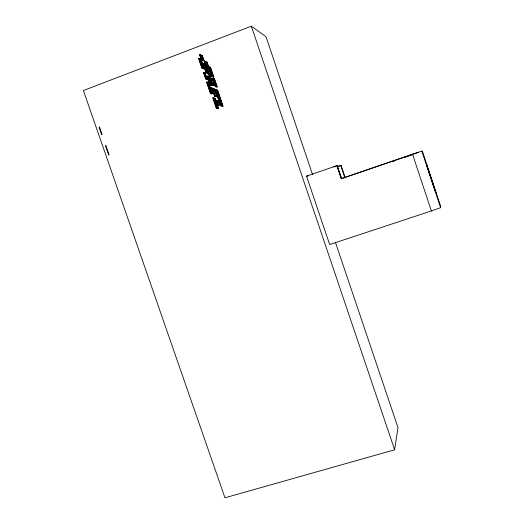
<?xml version="1.0" encoding="UTF-8"?>
<svg xmlns="http://www.w3.org/2000/svg" width="524" height="524" viewBox="0 0 524 524"><rect width="100%" height="100%" fill="white"/><g stroke="black" fill="none" stroke-linecap="round" stroke-linejoin="round"><path stroke-width="0.79" d="M312.501 174.44L265.963 36.641L251.35 26.2L83.395 90.521L224.966 497.8L394.631 449.789L397.998 427.597L335.511 242.573M200.004 54.496L199.539 54.673L201.367 60.024L204.072 60.797L202.264 55.498L200.004 54.496L201.832 59.847L204.072 60.797M203.679 60.064L201.308 59.428L199.945 55.42L202.316 56.081L203.679 60.064L201.943 59.697M201.806 55.675L202.264 55.498M199.945 55.42L202.316 56.081M198.622 58.636L201.046 59.284L204.209 68.546L203.738 68.723L201.812 67.976L198.622 58.636L201.046 59.284M199.212 59.71L201.124 60.136L203.633 67.498L203.168 67.675L200.653 60.319L199.212 59.71L201.733 67.111L203.633 67.498M200.653 60.319L201.124 60.136M201.367 60.024L201.832 59.847M212.01 76.72L207 62.022L204.183 61.203L209.253 76.052L213.844 77.107L210.465 67.196L208.454 66.738M206.541 62.199L207 62.022M203.45 63.659L202.984 63.836L206.076 72.908L207.969 73.268L204.897 64.255L203.45 63.659L206.541 72.731L207.969 73.268M210.432 75.751L209.174 75.286L204.694 62.14L207.072 62.769L211.853 76.714M203.423 64.655L204.956 64.91L207.537 72.463L207.072 72.64L206.017 72.24L203.423 64.655L204.956 64.91M204.432 64.432L204.897 64.255M201.812 67.976L204.209 68.546M210.013 67.367L210.465 67.196M211.788 76.032L213.406 76.294L210.53 67.865L210.078 68.035L212.954 76.465M203.417 72.548L204.904 72.751L207.065 79.078L206.594 79.255L205.585 78.901L203.417 72.548L204.936 73.118L206.816 78.633L206.351 78.81M204.904 72.751L204.432 72.928L206.594 79.255M206.017 72.24L207.537 72.463M204.936 73.118L203.659 73L204.131 72.823L206.024 78.351L206.816 78.633M206.076 72.908L206.541 72.731M206.849 76.118L208.958 76.537L211.971 85.373L211.513 85.543L209.882 85.012L206.849 76.118L208.958 76.537M209.174 75.286L211.519 75.81L211.061 75.98L206.613 62.945M209.253 76.052L213.844 77.107M207.308 76.949L209.024 77.231L211.526 84.547L209.816 84.312L207.308 76.949L209.024 77.231M206.024 78.351L205.552 78.528L207.065 79.078M205.585 78.901L206.056 78.724L203.888 72.371M209.895 77.978L212.901 78.718L215.272 85.674L214.814 85.844L212.292 85.012L209.895 77.978L212.901 78.718M210.281 78.692L212.96 79.307L210.281 78.692L212.233 84.41L214.892 84.973L212.233 84.41M212.744 78.508L214.447 78.79L217.218 86.912L216.766 87.082L215.528 86.676L212.744 78.508L214.447 78.79M206.626 82.144L208.002 82.268L211.932 93.776L211.46 93.953L210.569 93.691L206.626 82.144L208.002 82.268M214.519 79.504L214.067 79.674L216.307 86.237L216.759 86.067L214.519 79.504L213.661 79.19L215.908 85.785L216.759 86.067M211.932 93.776L210.524 93.259L206.908 82.654L207.38 82.478L208.041 82.7L211.65 93.272L211.179 93.449L207.38 82.478M208.041 82.7L206.908 82.654M209.882 85.012L211.971 85.373M212.292 85.012L215.272 85.674M209.973 86.925L209.502 87.102L211.657 93.41L213.098 93.521L210.956 87.239L209.973 86.925L212.128 93.239L213.098 93.521M215.908 85.785L215.449 85.956L216.307 86.237M211.015 87.809L210.543 87.98L212.272 93.036L212.737 92.866L211.015 87.809L210.34 87.593L212.069 92.669L212.737 92.866M215.528 86.676L217.218 86.912M211.853 88.215L214.709 88.805L217.427 96.763L214.598 96.259L211.853 88.215L213.648 88.785M217.034 96.049L214.532 95.63L212.253 88.942L214.774 89.421L217.034 96.049L215.213 95.827M212.253 88.942L214.774 89.421M215.168 89.735L217.624 90.194L223.034 106.064L222.576 106.234L220.63 105.75L215.168 89.735L217.624 90.194M210.524 93.259L211.65 93.272M217.244 91.091L217.696 90.921L222.576 105.232L222.124 105.396L217.244 91.091L216.17 90.757M210.569 93.691L211.041 93.514L207.098 81.967M211.657 93.41L212.128 93.239M214.598 96.259L217.427 96.763M212.783 97.896L215.03 98.211L218.547 108.534L216.333 108.298L212.783 97.896L213.969 98.217M213.261 98.754L215.102 98.957L218.082 107.689L216.261 107.538L213.261 98.754L215.102 98.957M215.03 98.211L214.558 98.381L216.825 105.016M216.733 100.7L216.268 100.87L217.729 105.154L219.235 105.245L217.781 100.981L216.733 100.7L218.194 104.983L219.235 105.245M217.316 101.152L217.781 100.981M216.687 101.63L217.663 104.486L218.822 104.492L217.853 101.643L217.388 101.813L218.357 104.662M217.729 105.154L218.194 104.983M222.576 105.232L220.552 105.003L215.639 90.587M220.63 105.75L223.034 106.064M216.333 108.298L218.547 108.534M431.39 210.949L440.605 207.661L440.533 205.906L422.436 151.39L421.82 151.063L341.255 178.658L336.873 165.636L306.54 176.149L329.662 244.557L431.39 210.949L412.519 154.18M416.875 152.831L418.407 152.327L341.681 178.579L337.318 165.61L333.801 166.828L335.216 166.737M337.332 166.599L341.059 165.407L345.008 177.158M337.227 166.73L341.059 165.407M392.031 161.785L394.651 160.934M404.377 157.541L411.327 155.156M341.255 178.658L341.681 178.579M306.54 176.149L308.079 175.959M336.873 165.636L337.318 165.61M217.853 101.643L217.152 101.46L218.128 104.315M217.696 90.921L216.098 90.416L221.01 104.833M209.816 84.312L211.061 84.724L208.565 77.401M210.53 67.865L209.351 67.386L212.24 75.862M207.072 62.769L205.153 61.963L209.639 75.115M210.268 68.127L212.089 73.465M213.995 78.96L215.757 84.128M213.196 78.338L215.98 86.506M217.165 90.364L222.576 106.234M208.906 66.561L212.312 76.543M212.443 78.895L214.814 85.844M206.803 62.972L208.65 68.389M212.502 79.478L214.434 85.143M215.626 89.565L221.089 105.579M210.746 78.521L212.698 84.24M214.499 89.696L215.24 91.87M204.648 61.033L209.711 75.875M210.353 77.807L212.757 84.836M214.309 89.591L216.576 96.22M201.858 56.258L203.214 60.234M204.688 65.179L205.205 66.686M212.718 88.772L214.997 95.46M204.491 65.087L207.072 72.64M208.749 77.447L210.006 81.128M212.318 88.045L215.063 96.088M203.888 64.478L206.482 72.063M200.41 55.243L201.779 59.251M207.773 76.779L210.281 84.141M207.314 75.941L210.353 84.842M214.637 99.128L217.611 107.859M211.919 91.602L212.633 93.698M202.952 66.41L203.738 68.723M213.733 98.584L216.726 107.368M213.255 97.719L216.805 108.127M199.683 59.533L202.205 66.934M207.792 83.211L208.578 85.517M199.094 58.459L202.284 67.799M251.35 26.2L394.631 449.789M340.731 165.42L344.943 177.95M337.757 167.87L338.406 169.783M338.661 170.555L341.255 178.258M421.82 151.063L440.605 207.661M435.844 192.19L435.785 192.878L426.733 165.178L435.844 192.19M99.449 127.063L99.082 127.201L101.656 134.629L102.029 134.491L99.449 127.063M105.913 145.757L105.547 145.895L108.737 155.078L109.103 154.947L105.913 145.757"/></g></svg>
